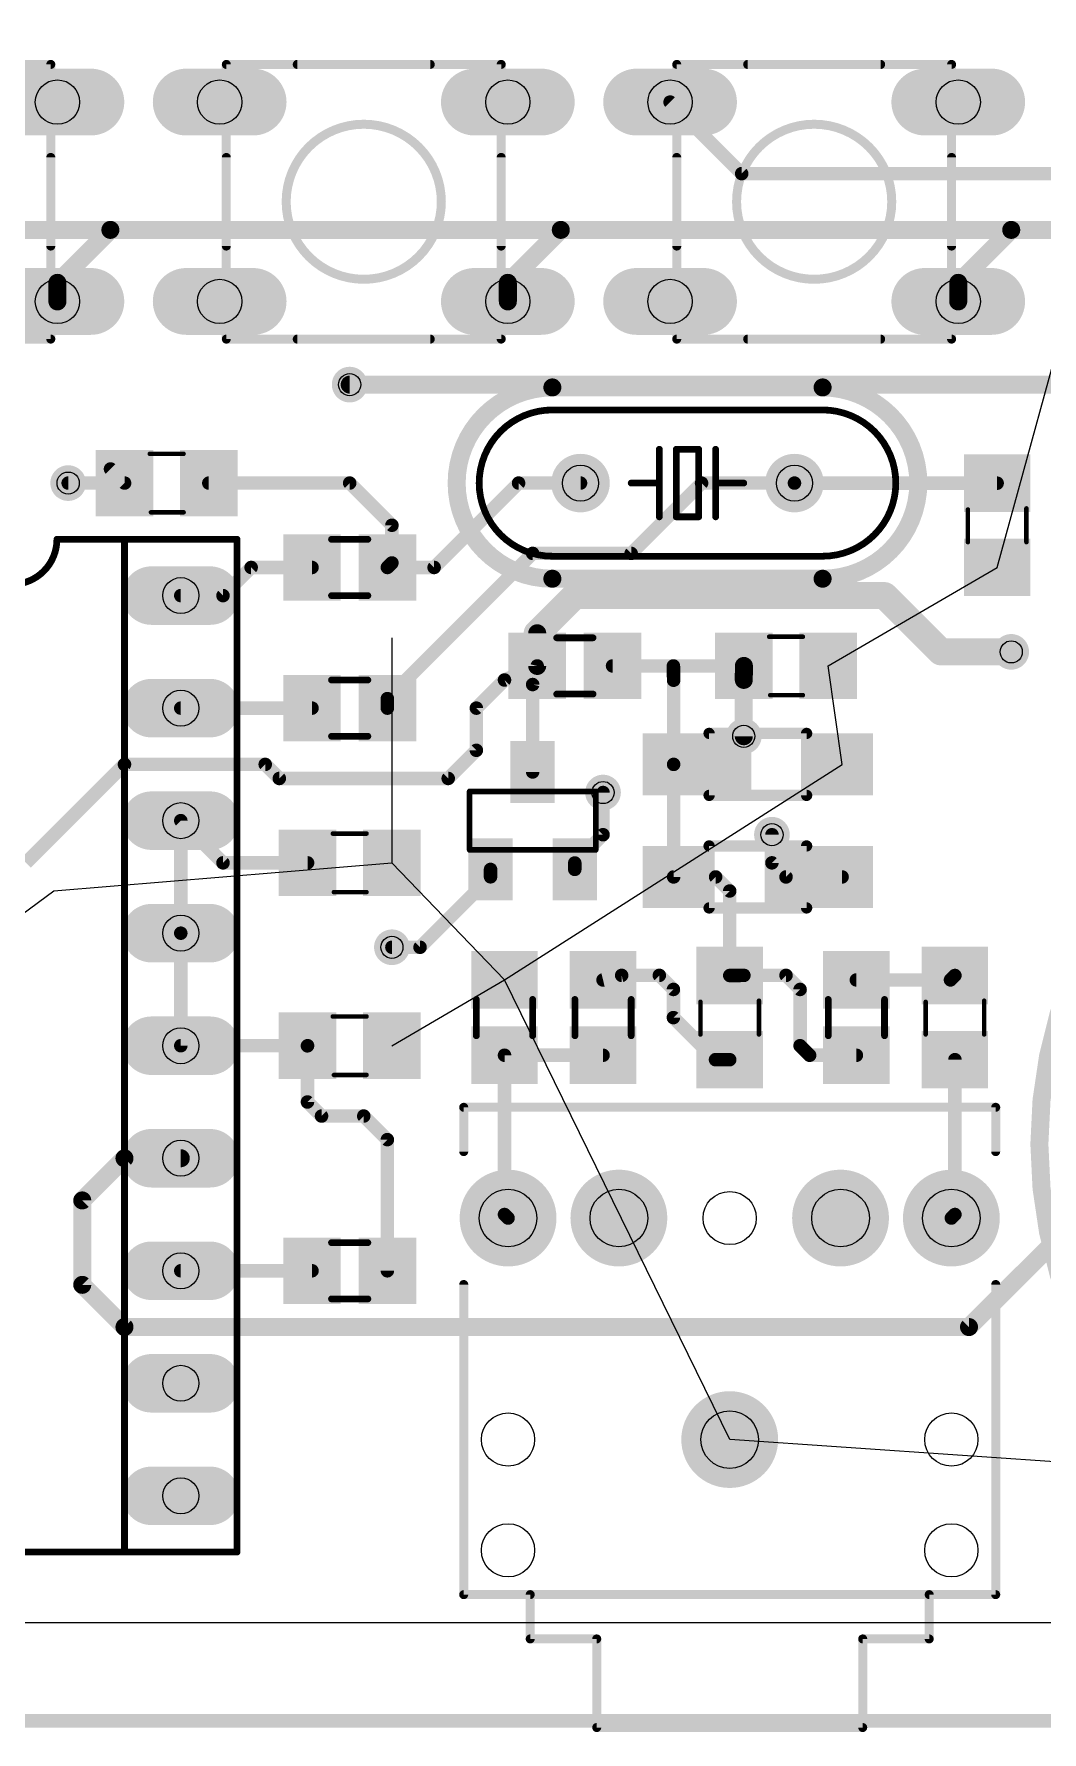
# Model space of a CAD drawing. Extents: x -8 to 108, y -2 to 140.
# Drawn here: x 19.87 to 42.6, y -2.47 to 35.85 of the extents above; entities that cross this region are included whole.
import ezdxf

# ---------------------------------------------------------------- set-up
doc = ezdxf.new("R2010")
doc.units = 0
for name, color, linetype in [('1', 22, 'CONTINUOUS'), ('17', 82, 'CONTINUOUS'), ('18', 82, 'CONTINUOUS'), ('19', 53, 'CONTINUOUS'), ('20', 7, 'CONTINUOUS'), ('21', 253, 'CONTINUOUS'), ('44', 253, 'CONTINUOUS'), ('51', 253, 'CONTINUOUS')]:
    doc.layers.add(name, color=color, linetype=linetype)

# ---------------------------------------------------------------- blocks, each defined once
blk = doc.blocks.new('RECT')
blk.add_solid([(-0.5, -0.5), (0.5, -0.5), (-0.5, 0.5), (0.5, 0.5)])
blk = doc.blocks.new('ROUNDP')
at = {"const_width": 0.5}
blk.add_lwpolyline([(0, -0.25, 1), (0, 0.25, 1), (0, -0.25)], format="xyb", dxfattribs=at)
blk = doc.blocks.new('LONGP100')
at = {"const_width": 1}
blk.add_lwpolyline([(-0.5, 0), (0.5, 0)], dxfattribs=at)
at = {"const_width": 0.5}
for points in [[(-0.5, 0.25, 1), (-0.5, -0.25)], [(0.5, -0.25, 1), (0.5, 0.25)]]:
    blk.add_lwpolyline(points, format="xyb", dxfattribs=at)
blk = doc.blocks.new('ROUNDV')
at = {"const_width": 0.5}
blk.add_lwpolyline([(0, -0.25, 1), (0, 0.25, 1), (0, -0.25)], format="xyb", dxfattribs=at)

msp = doc.modelspace()

# ---------------------------------------------------------------- linework, layer by layer
at = {"layer": '1'}
for points, const_width in [([(35.83, 32.7025), (34.215, 34.3175)], 0.3048), ([(62.865, 32.7025), (35.83, 32.7025)], 0.3048), ([(21.59, 31.4325), (11.85, 31.4325)], 0.4064), ([(20.395, 30.2375), (21.59, 31.4325)], 0.4064), ([(31.75, 31.4325), (21.59, 31.4325)], 0.4064), ([(30.555, 30.2375), (31.75, 31.4325)], 0.4064), ([(41.91, 31.4325), (31.75, 31.4325)], 0.4064), ([(40.715, 30.2375), (41.91, 31.4325)], 0.4064), ([(49.53, 31.4325), (41.91, 31.4325)], 0.4064), ([(20.395, 29.8175), (20.395, 30.2375)], 0.4064), ([(30.555, 29.8175), (30.555, 30.2375)], 0.4064), ([(40.715, 29.8175), (40.715, 30.2375)], 0.4064), ([(26.9875, 27.94), (46.6725, 27.94)], 0.4064), ([(21.5925, 26.035), (21.91, 25.7175)], 0.3048), ([(20.6375, 25.7175), (21.91, 25.7175)], 0.3048), ([(23.81, 25.7175), (26.9875, 25.7175)], 0.3048), ([(26.9875, 25.7175), (27.94, 24.765)], 0.3048), ([(28.8925, 23.8125), (30.7975, 25.7175)], 0.3048), ([(30.7975, 25.7175), (32.1945, 25.7175)], 0.3048), ([(33.3375, 24.13), (34.925, 25.7175)], 0.3048), ([(34.925, 25.7175), (37.0205, 25.7175)], 0.3048), ([(37.0205, 25.7175), (41.5925, 25.715)], 0.3048), ([(27.94, 24.765), (27.94, 23.915)], 0.3048), ([(27.8375, 20.8525), (31.115, 24.13)], 0.3048), ([(31.115, 24.13), (33.3375, 24.13)], 0.3048), ([(24.13, 23.1775), (24.765, 23.8125)], 0.3048), ([(24.765, 23.8125), (26.1375, 23.8125)], 0.3048), ([(27.94, 23.915), (27.8375, 23.8125)], 0.3048), ([(27.8375, 23.8125), (28.8925, 23.8125)], 0.3048), ([(32.0675, 23.1775), (31.2175, 22.3275)], 0.6096), ([(39.0525, 23.1775), (32.0675, 23.1775)], 0.6096), ([(40.3225, 21.9075), (39.0525, 23.1775)], 0.6096), ([(23.1775, 23.1775), (24.13, 23.1775)], 0.3048), ([(31.2175, 21.59), (31.2175, 22.3275)], 0.4064), ([(41.91, 21.9075), (40.3225, 21.9075)], 0.6096), ([(31.2175, 21.59), (30.48, 21.2725)], 0.3048), ([(31.115, 21.17), (31.2175, 21.59)], 0.3048), ([(32.9175, 21.59), (34.29, 21.59)], 0.3048), ([(34.29, 21.59), (35.88, 21.59)], 0.3048), ([(34.295, 21.2675), (34.29, 21.59)], 0.3048), ([(35.8775, 21.275), (35.88, 21.59)], 0.4064), ([(35.8775, 20.0025), (35.8775, 21.275)], 0.4064), ([(30.48, 21.2725), (29.845, 20.6375)], 0.3048), ([(31.115, 19.1975), (31.115, 21.17)], 0.3048), ([(34.295, 19.3675), (34.295, 21.2675)], 0.3048), ([(23.1775, 20.6375), (26.1375, 20.6375)], 0.3048), ([(27.8375, 20.6375), (27.8375, 20.8525)], 0.3048), ([(29.845, 20.6375), (29.845, 19.685)], 0.3048), ([(29.845, 19.685), (29.21, 19.05)], 0.3048), ([(21.9075, 19.3675), (19.685, 17.145)], 0.3048), ([(25.0825, 19.3675), (21.9075, 19.3675)], 0.3048), ([(25.4, 19.05), (25.0825, 19.3675)], 0.3048), ([(29.21, 19.05), (25.4, 19.05)], 0.3048), ([(34.295, 19.3675), (34.295, 16.8275)], 0.3048), ([(32.7025, 17.78), (32.7025, 18.7325)], 0.3048), ([(24.13, 17.145), (23.1775, 18.0975)], 0.3048), ([(23.1775, 18.0975), (23.1775, 15.5575)], 0.3048), ([(32.065, 17.1425), (32.7025, 17.78)], 0.3048), ([(36.5125, 17.78), (36.5125, 17.145)], 0.3048), ([(26.0375, 17.145), (24.13, 17.145)], 0.3048), ([(32.065, 16.9975), (32.065, 17.1425)], 0.3048), ([(36.5125, 17.145), (36.83, 16.8275)], 0.3048), ([(30.165, 16.83), (28.575, 15.24)], 0.3048), ([(30.165, 16.9975), (30.165, 16.83)], 0.3048), ([(35.2425, 16.8275), (34.295, 16.8275)], 0.3048), ([(35.56, 16.51), (35.2425, 16.8275)], 0.3048), ([(36.83, 16.8275), (38.095, 16.8275)], 0.3048), ([(35.56, 14.6025), (35.56, 16.51)], 0.3048), ([(23.1775, 15.5575), (23.1775, 13.0175)], 0.3048), ([(28.575, 15.24), (27.94, 15.24)], 0.3048), ([(33.1225, 14.605), (32.7025, 14.5025)], 0.3048), ([(33.9725, 14.605), (33.1225, 14.605)], 0.3048), ([(34.29, 14.2875), (33.9725, 14.605)], 0.3048), ([(35.88, 14.605), (35.56, 14.6025)], 0.3048), ([(36.83, 14.605), (35.88, 14.605)], 0.3048), ([(37.1475, 14.2875), (36.83, 14.605)], 0.3048), ([(38.4175, 14.5025), (40.54, 14.5025)], 0.3048), ([(40.54, 14.5025), (40.64, 14.6025)], 0.3048), ([(34.29, 13.6525), (34.29, 14.2875)], 0.3048), ([(37.1475, 13.0175), (37.1475, 14.2875)], 0.3048), ([(35.24, 12.7025), (34.29, 13.6525)], 0.3048), ([(23.1775, 13.0175), (26.0375, 13.0175)], 0.3048), ([(26.035, 13.015), (26.0375, 13.0175)], 0.3048), ([(26.035, 11.7475), (26.035, 13.015)], 0.3048), ([(37.3625, 12.8025), (37.1475, 13.0175)], 0.3048), ([(30.48, 12.8025), (30.48, 9.2075)], 0.3048), ([(30.48, 12.8025), (32.7025, 12.8025)], 0.3048), ([(35.56, 12.7025), (35.24, 12.7025)], 0.3048), ([(38.4175, 12.8025), (37.3625, 12.8025)], 0.3048), ([(40.64, 12.7025), (40.64, 9.2075)], 0.3048), ([(26.3525, 11.43), (26.035, 11.7475)], 0.3048), ([(27.305, 11.43), (26.3525, 11.43)], 0.3048), ([(27.8375, 10.8975), (27.305, 11.43)], 0.3048), ([(27.8375, 7.9375), (27.8375, 10.8975)], 0.3048), ([(21.9075, 10.4775), (20.955, 9.525)], 0.4064), ([(23.1775, 10.4775), (21.9075, 10.4775)], 0.4064), ([(20.955, 9.525), (20.955, 7.62)], 0.4064), ([(30.48, 9.2075), (30.56, 9.1275)], 0.3048), ([(40.64, 9.2075), (40.56, 9.1275)], 0.3048), ([(40.9575, 6.6675), (43.18, 8.89)], 0.4064), ([(23.1775, 7.9375), (26.1375, 7.9375)], 0.3048), ([(20.955, 7.62), (21.9075, 6.6675)], 0.4064), ([(21.9075, 6.6675), (40.9575, 6.6675)], 0.4064), ([(107.95, -2.2225), (-1.5875, -2.2225)], 0.3048)]:
    msp.add_lwpolyline(points, dxfattribs=dict(at, const_width=const_width))
for points, const_width in [([(34.2689, 34.3714, 1), (34.1611, 34.2636)], 0.1524), ([(35.83, 32.7787, 1), (35.83, 32.6263)], 0.1524), ([(35.7761, 32.6486, 1), (35.8839, 32.7564)], 0.1524), ([(21.59, 31.5341, 1), (21.59, 31.3309)], 0.2032), ([(21.6618, 31.3607, 1), (21.5182, 31.5043)], 0.2032), ([(21.59, 31.3309, 1), (21.59, 31.5341)], 0.2032), ([(31.75, 31.5341, 1), (31.75, 31.3309)], 0.2032), ([(31.8218, 31.3607, 1), (31.6782, 31.5043)], 0.2032), ([(31.75, 31.3309, 1), (31.75, 31.5341)], 0.2032), ([(41.91, 31.5341, 1), (41.91, 31.3309)], 0.2032), ([(41.9818, 31.3607, 1), (41.8382, 31.5043)], 0.2032), ([(41.91, 31.3309, 1), (41.91, 31.5341)], 0.2032), ([(20.4966, 30.2375, 1), (20.2934, 30.2375)], 0.2032), ([(20.3232, 30.3093, 1), (20.4668, 30.1657)], 0.2032), ([(30.6566, 30.2375, 1), (30.4534, 30.2375)], 0.2032), ([(30.4832, 30.3093, 1), (30.6268, 30.1657)], 0.2032), ([(40.8166, 30.2375, 1), (40.6134, 30.2375)], 0.2032), ([(40.6432, 30.3093, 1), (40.7868, 30.1657)], 0.2032), ([(20.2934, 29.8175, 1), (20.4966, 29.8175)], 0.2032), ([(30.4534, 29.8175, 1), (30.6566, 29.8175)], 0.2032), ([(40.6134, 29.8175, 1), (40.8166, 29.8175)], 0.2032), ([(26.9875, 28.0416, 1), (26.9875, 27.8384)], 0.2032), ([(21.6464, 26.0889, 1), (21.5386, 25.9811)], 0.1524), ([(20.6375, 25.7937, 1), (20.6375, 25.6413)], 0.1524), ([(21.8561, 25.6636, 1), (21.9639, 25.7714)], 0.1524), ([(21.91, 25.6413, 1), (21.91, 25.7937)], 0.1524), ([(23.81, 25.7937, 1), (23.81, 25.6413)], 0.1524), ([(27.0414, 25.7714, 1), (26.9336, 25.6636)], 0.1524), ([(26.9875, 25.6413, 1), (26.9875, 25.7937)], 0.1524), ([(30.7975, 25.7937, 1), (30.7975, 25.6413)], 0.1524), ([(30.8514, 25.6636, 1), (30.7436, 25.7714)], 0.1524), ([(32.1945, 25.6413, 1), (32.1945, 25.7937)], 0.1524), ([(34.925, 25.7937, 1), (34.925, 25.6413)], 0.1524), ([(34.9789, 25.6636, 1), (34.8711, 25.7714)], 0.1524), ([(37.0205, 25.7937, 1), (37.0205, 25.6413)], 0.1524), ([(37.0205, 25.6413, 1), (37.0205, 25.7937)], 0.1524), ([(41.5925, 25.6388, 1), (41.5925, 25.7912)], 0.1524), ([(28.0162, 24.765, 1), (27.8638, 24.765)], 0.1524), ([(27.8861, 24.7111, 1), (27.9939, 24.8189)], 0.1524), ([(31.115, 24.2062, 1), (31.115, 24.0538)], 0.1524), ([(31.1689, 24.0761, 1), (31.0611, 24.1839)], 0.1524), ([(33.2836, 24.1839, 1), (33.3914, 24.0761)], 0.1524), ([(33.3375, 24.0538, 1), (33.3375, 24.2062)], 0.1524), ([(24.765, 23.8887, 1), (24.765, 23.7363)], 0.1524), ([(24.8189, 23.7586, 1), (24.7111, 23.8664)], 0.1524), ([(26.1375, 23.7363, 1), (26.1375, 23.8887)], 0.1524), ([(27.8375, 23.8887, 1), (27.8375, 23.7363)], 0.1524), ([(27.7836, 23.8664, 1), (27.8914, 23.7586)], 0.1524), ([(27.8638, 23.915, 1), (28.0162, 23.915)], 0.1524), ([(27.9939, 23.8611, 1), (27.8861, 23.9689)], 0.1524), ([(28.8386, 23.8664, 1), (28.9464, 23.7586)], 0.1524), ([(28.8925, 23.7363, 1), (28.8925, 23.8887)], 0.1524), ([(32.0675, 23.3299, 1), (32.0675, 23.0251)], 0.3048), ([(32.1753, 23.0697, 1), (31.9597, 23.2853)], 0.3048), ([(39.1603, 23.2853, 1), (38.9447, 23.0697)], 0.3048), ([(39.0525, 23.0251, 1), (39.0525, 23.3299)], 0.3048), ([(23.1775, 23.2537, 1), (23.1775, 23.1013)], 0.1524), ([(24.0761, 23.2314, 1), (24.1839, 23.1236)], 0.1524), ([(24.13, 23.1013, 1), (24.13, 23.2537)], 0.1524), ([(31.1097, 22.4353, 1), (31.3253, 22.2197)], 0.3048), ([(31.3191, 22.3275, 1), (31.1159, 22.3275)], 0.2032), ([(40.3225, 22.0599, 1), (40.3225, 21.7551)], 0.3048), ([(40.2147, 21.7997, 1), (40.4303, 22.0153)], 0.3048), ([(41.91, 21.7551, 1), (41.91, 22.0599)], 0.3048), ([(31.1159, 21.59, 1), (31.3191, 21.59)], 0.2032), ([(31.2915, 21.5719, 1), (31.1435, 21.6081)], 0.1524), ([(31.2476, 21.52, 1), (31.1874, 21.66)], 0.1524), ([(32.9175, 21.6662, 1), (32.9175, 21.5138)], 0.1524), ([(34.29, 21.6662, 1), (34.29, 21.5138)], 0.1524), ([(34.3662, 21.5912, 1), (34.2138, 21.5888)], 0.1524), ([(34.29, 21.5138, 1), (34.29, 21.6662)], 0.1524), ([(35.9791, 21.275, 1), (35.7759, 21.275)], 0.2032), ([(35.9816, 21.5892, 1), (35.7784, 21.5908)], 0.2032), ([(35.88, 21.5138, 1), (35.88, 21.6662)], 0.1524), ([(30.4499, 21.3425, 1), (30.5101, 21.2025)], 0.1524), ([(30.5339, 21.2186, 1), (30.4261, 21.3264)], 0.1524), ([(31.1912, 21.17, 1), (31.0388, 21.17)], 0.1524), ([(31.041, 21.1881, 1), (31.189, 21.1519)], 0.1524), ([(34.3712, 21.2675, 1), (34.2188, 21.2675)], 0.1524), ([(34.2188, 21.2663, 1), (34.3712, 21.2687)], 0.1524), ([(35.7759, 21.2758, 1), (35.9791, 21.2742)], 0.2032), ([(23.1775, 20.7137, 1), (23.1775, 20.5613)], 0.1524), ([(26.1375, 20.5613, 1), (26.1375, 20.7137)], 0.1524), ([(27.9137, 20.8525, 1), (27.7613, 20.8525)], 0.1524), ([(27.7836, 20.9064, 1), (27.8914, 20.7986)], 0.1524), ([(27.7613, 20.6375, 1), (27.9137, 20.6375)], 0.1524), ([(29.9212, 20.6375, 1), (29.7688, 20.6375)], 0.1524), ([(29.7911, 20.6914, 1), (29.8989, 20.5836)], 0.1524), ([(35.7759, 20.0025, 1), (35.9791, 20.0025)], 0.2032), ([(29.7688, 19.685, 1), (29.9212, 19.685)], 0.1524), ([(29.8989, 19.6311, 1), (29.7911, 19.7389)], 0.1524), ([(21.9075, 19.4437, 1), (21.9075, 19.2913)], 0.1524), ([(21.9614, 19.3136, 1), (21.8536, 19.4214)], 0.1524), ([(25.1364, 19.4214, 1), (25.0286, 19.3136)], 0.1524), ([(25.0825, 19.2913, 1), (25.0825, 19.4437)], 0.1524), ([(25.4, 19.1262, 1), (25.4, 18.9738)], 0.1524), ([(25.3461, 18.9961, 1), (25.4539, 19.1039)], 0.1524), ([(29.1561, 19.1039, 1), (29.2639, 18.9961)], 0.1524), ([(29.21, 18.9738, 1), (29.21, 19.1262)], 0.1524), ([(31.0388, 19.1975, 1), (31.1912, 19.1975)], 0.1524), ([(34.3712, 19.3675, 1), (34.2188, 19.3675)], 0.1524), ([(34.2188, 19.3675, 1), (34.3712, 19.3675)], 0.1524), ([(32.7787, 18.7325, 1), (32.6263, 18.7325)], 0.1524), ([(23.2314, 18.1514, 1), (23.1236, 18.0436)], 0.1524), ([(23.2537, 18.0975, 1), (23.1013, 18.0975)], 0.1524), ([(32.6263, 17.78, 1), (32.7787, 17.78)], 0.1524), ([(32.7564, 17.7261, 1), (32.6486, 17.8339)], 0.1524), ([(36.5887, 17.78, 1), (36.4363, 17.78)], 0.1524), ([(24.13, 17.2212, 1), (24.13, 17.0688)], 0.1524), ([(24.0761, 17.0911, 1), (24.1839, 17.1989)], 0.1524), ([(26.0375, 17.0688, 1), (26.0375, 17.2212)], 0.1524), ([(32.1412, 17.1425, 1), (31.9888, 17.1425)], 0.1524), ([(32.0111, 17.1964, 1), (32.1189, 17.0886)], 0.1524), ([(36.5664, 17.1989, 1), (36.4586, 17.0911)], 0.1524), ([(30.2412, 16.9975, 1), (30.0888, 16.9975)], 0.1524), ([(30.0888, 16.83, 1), (30.2412, 16.83)], 0.1524), ([(30.2189, 16.7761, 1), (30.1111, 16.8839)], 0.1524), ([(31.9888, 16.9975, 1), (32.1412, 16.9975)], 0.1524), ([(34.295, 16.9037, 1), (34.295, 16.7513)], 0.1524), ([(34.2188, 16.8275, 1), (34.3712, 16.8275)], 0.1524), ([(35.2964, 16.8814, 1), (35.1886, 16.7736)], 0.1524), ([(35.2425, 16.7513, 1), (35.2425, 16.9037)], 0.1524), ([(36.4363, 17.145, 1), (36.5887, 17.145)], 0.1524), ([(36.83, 16.9037, 1), (36.83, 16.7513)], 0.1524), ([(36.7761, 16.7736, 1), (36.8839, 16.8814)], 0.1524), ([(38.095, 16.7513, 1), (38.095, 16.9037)], 0.1524), ([(35.6362, 16.51, 1), (35.4838, 16.51)], 0.1524), ([(35.5061, 16.4561, 1), (35.6139, 16.5639)], 0.1524), ([(23.2537, 15.5575, 1), (23.1013, 15.5575)], 0.1524), ([(23.1013, 15.5575, 1), (23.2537, 15.5575)], 0.1524), ([(27.94, 15.3162, 1), (27.94, 15.1638)], 0.1524), ([(28.5211, 15.2939, 1), (28.6289, 15.1861)], 0.1524), ([(28.575, 15.1638, 1), (28.575, 15.3162)], 0.1524), ([(32.6844, 14.5765, 1), (32.7206, 14.4285)], 0.1524), ([(33.1225, 14.6812, 1), (33.1225, 14.5288)], 0.1524), ([(33.1406, 14.531, 1), (33.1044, 14.679)], 0.1524), ([(34.0264, 14.6589, 1), (33.9186, 14.5511)], 0.1524), ([(33.9725, 14.5288, 1), (33.9725, 14.6812)], 0.1524), ([(35.5594, 14.6787, 1), (35.5606, 14.5263)], 0.1524), ([(35.4838, 14.6025, 1), (35.6362, 14.6025)], 0.1524), ([(35.88, 14.6812, 1), (35.88, 14.5288)], 0.1524), ([(35.8806, 14.5288, 1), (35.8794, 14.6812)], 0.1524), ([(36.8839, 14.6589, 1), (36.7761, 14.5511)], 0.1524), ([(36.83, 14.5288, 1), (36.83, 14.6812)], 0.1524), ([(38.4175, 14.5787, 1), (38.4175, 14.4263)], 0.1524), ([(40.4861, 14.5564, 1), (40.5939, 14.4486)], 0.1524), ([(40.54, 14.4263, 1), (40.54, 14.5787)], 0.1524), ([(40.6939, 14.5486, 1), (40.5861, 14.6564)], 0.1524), ([(34.3662, 14.2875, 1), (34.2138, 14.2875)], 0.1524), ([(34.2361, 14.2336, 1), (34.3439, 14.3414)], 0.1524), ([(37.2237, 14.2875, 1), (37.0713, 14.2875)], 0.1524), ([(37.0936, 14.2336, 1), (37.2014, 14.3414)], 0.1524), ([(34.3439, 13.7064, 1), (34.2361, 13.5986)], 0.1524), ([(34.2138, 13.6525, 1), (34.3662, 13.6525)], 0.1524), ([(23.1775, 13.0937, 1), (23.1775, 12.9413)], 0.1524), ([(23.1013, 13.0175, 1), (23.2537, 13.0175)], 0.1524), ([(26.1112, 13.015, 1), (25.9588, 13.015)], 0.1524), ([(25.9811, 13.0689, 1), (26.0889, 12.9611)], 0.1524), ([(26.0914, 12.9636, 1), (25.9836, 13.0714)], 0.1524), ([(26.0375, 12.9413, 1), (26.0375, 13.0937)], 0.1524), ([(37.2014, 13.0714, 1), (37.0936, 12.9636)], 0.1524), ([(37.0713, 13.0175, 1), (37.2237, 13.0175)], 0.1524), ([(30.5562, 12.8025, 1), (30.4038, 12.8025)], 0.1524), ([(30.48, 12.8787, 1), (30.48, 12.7263)], 0.1524), ([(32.7025, 12.7263, 1), (32.7025, 12.8787)], 0.1524), ([(35.24, 12.7787, 1), (35.24, 12.6263)], 0.1524), ([(35.1861, 12.6486, 1), (35.2939, 12.7564)], 0.1524), ([(35.56, 12.6263, 1), (35.56, 12.7787)], 0.1524), ([(37.3625, 12.8787, 1), (37.3625, 12.7263)], 0.1524), ([(37.3086, 12.7486, 1), (37.4164, 12.8564)], 0.1524), ([(38.4175, 12.7263, 1), (38.4175, 12.8787)], 0.1524), ([(40.7162, 12.7025, 1), (40.5638, 12.7025)], 0.1524), ([(26.0889, 11.8014, 1), (25.9811, 11.6936)], 0.1524), ([(25.9588, 11.7475, 1), (26.1112, 11.7475)], 0.1524), ([(26.3525, 11.5062, 1), (26.3525, 11.3538)], 0.1524), ([(26.2986, 11.3761, 1), (26.4064, 11.4839)], 0.1524), ([(27.3589, 11.4839, 1), (27.2511, 11.3761)], 0.1524), ([(27.305, 11.3538, 1), (27.305, 11.5062)], 0.1524), ([(27.9137, 10.8975, 1), (27.7613, 10.8975)], 0.1524), ([(27.7836, 10.8436, 1), (27.8914, 10.9514)], 0.1524), ([(21.9075, 10.5791, 1), (21.9075, 10.3759)], 0.2032), ([(21.9793, 10.4057, 1), (21.8357, 10.5493)], 0.2032), ([(23.1775, 10.3759, 1), (23.1775, 10.5791)], 0.2032), ([(21.0566, 9.525, 1), (20.8534, 9.525)], 0.2032), ([(20.8832, 9.5968, 1), (21.0268, 9.4532)], 0.2032), ([(30.5339, 9.2614, 1), (30.4261, 9.1536)], 0.1524), ([(30.4038, 9.2075, 1), (30.5562, 9.2075)], 0.1524), ([(30.5061, 9.0736, 1), (30.6139, 9.1814)], 0.1524), ([(40.5061, 9.1814, 1), (40.6139, 9.0736)], 0.1524), ([(40.5638, 9.2075, 1), (40.7162, 9.2075)], 0.1524), ([(40.6939, 9.1536, 1), (40.5861, 9.2614)], 0.1524), ([(23.1775, 8.0137, 1), (23.1775, 7.8613)], 0.1524), ([(26.1375, 7.8613, 1), (26.1375, 8.0137)], 0.1524), ([(20.8534, 7.62, 1), (21.0566, 7.62)], 0.2032), ([(21.0268, 7.6918, 1), (20.8832, 7.5482)], 0.2032), ([(27.7613, 7.9375, 1), (27.9137, 7.9375)], 0.1524), ([(21.9075, 6.7691, 1), (21.9075, 6.5659)], 0.2032), ([(21.8357, 6.5957, 1), (21.9793, 6.7393)], 0.2032), ([(40.8857, 6.7393, 1), (41.0293, 6.5957)], 0.2032), ([(40.9575, 6.5659, 1), (40.9575, 6.7691)], 0.2032)]:
    msp.add_lwpolyline(points, format="xyb", dxfattribs=dict(at, const_width=const_width))
at = {"layer": '19'}
for p, q in [((41.5925, 23.815), (53.975, 68.9991)), ((37.78, 21.59), (41.5925, 23.815)), ((27.9375, 22.225), (27.9375, 17.145)), ((38.095, 19.3675), (37.78, 21.59)), ((30.48, 14.5025), (38.095, 19.3675)), ((20.3175, 16.51), (27.9375, 17.145)), ((27.9375, 17.145), (30.48, 14.5025)), ((15.5575, 13.0175), (20.3175, 16.51)), ((27.9375, 13.0175), (30.48, 14.5025)), ((35.56, 4.1275), (30.48, 14.5025)), ((53.975, 2.8575), (35.56, 4.1275))]:
    msp.add_line(p, q, dxfattribs=at)
at = {"layer": '20'}
msp.add_line((0, 0), (105.41, 0), dxfattribs=at)
for centre in [(35.56, 9.1275), (30.56, 4.1275), (40.56, 4.1275), (30.56, 1.6275), (40.56, 1.6275)]:
    msp.add_circle(centre, 0.6, dxfattribs=at)
at = {"layer": '21'}
for points, const_width in [([(28.805, 35.1675), (25.805, 35.1675)], 0.2032), ([(38.965, 35.1675), (35.965, 35.1675)], 0.2032), ([(20.245, 31.0675), (20.245, 33.0675)], 0.2032), ([(24.205, 31.0675), (24.205, 33.0675)], 0.2032), ([(30.405, 31.0675), (30.405, 33.0675)], 0.2032), ([(34.365, 31.0675), (34.365, 33.0675)], 0.2032), ([(40.565, 31.0675), (40.565, 33.0675)], 0.2032), ([(28.805, 28.9675), (25.805, 28.9675)], 0.2032), ([(38.965, 28.9675), (35.965, 28.9675)], 0.2032), ([(37.6555, 27.8765), (31.5595, 27.8765)], 0.4064), ([(37.6555, 27.3685), (31.5595, 27.3685)], 0.1524), ([(33.9725, 25.7175), (33.9725, 26.4795)], 0.1524), ([(34.3535, 24.9555), (34.3535, 26.4795)], 0.1524), ([(34.3535, 26.4795), (34.8615, 26.4795)], 0.1524), ([(34.8615, 26.4795), (34.8615, 24.9555)], 0.1524), ([(35.2425, 25.7175), (35.2425, 26.4795)], 0.1524), ([(33.9725, 25.7175), (33.3375, 25.7175)], 0.1524), ([(33.9725, 24.9555), (33.9725, 25.7175)], 0.1524), ([(35.2425, 24.9555), (35.2425, 25.7175)], 0.1524), ([(35.2425, 25.7175), (35.8775, 25.7175)], 0.1524), ([(34.8615, 24.9555), (34.3535, 24.9555)], 0.1524), ([(21.9075, 24.4475), (20.3835, 24.4475)], 0.1524), ([(24.4475, 24.4475), (21.9075, 24.4475)], 0.1524), ([(21.9075, 24.4475), (21.9075, 1.5875)], 0.1524), ([(24.4475, 1.5875), (24.4475, 24.4475)], 0.1524), ([(31.5595, 24.0665), (37.6555, 24.0665)], 0.1524), ([(37.6555, 23.5585), (31.5595, 23.5585)], 0.4064), ([(29.56, 11.6275), (41.56, 11.6275)], 0.2032), ([(29.56, 11.6275), (29.56, 10.6275)], 0.2032), ([(41.56, 11.6275), (41.56, 10.6275)], 0.2032), ([(29.56, 0.6275), (29.56, 7.6275)], 0.2032), ([(41.56, 0.6275), (41.56, 7.6275)], 0.2032), ([(21.9075, 1.5875), (16.8275, 1.5875)], 0.1524), ([(24.4475, 1.5875), (21.9075, 1.5875)], 0.1524), ([(29.56, 0.6275), (41.56, 0.6275)], 0.2032)]:
    msp.add_lwpolyline(points, dxfattribs=dict(at, const_width=const_width))
for points, const_width in [([(25.805, 35.2183, 1), (25.805, 35.1167)], 0.1016), ([(28.805, 35.1167, 1), (28.805, 35.2183)], 0.1016), ([(35.965, 35.2183, 1), (35.965, 35.1167)], 0.1016), ([(38.965, 35.1167, 1), (38.965, 35.2183)], 0.1016), ([(27.305, 30.3175, 1), (27.305, 33.8175, 1), (27.305, 30.3175)], 0.2032), ([(37.465, 30.3175, 1), (37.465, 33.8175, 1), (37.465, 30.3175)], 0.2032), ([(20.2958, 33.0675, 1), (20.1942, 33.0675)], 0.1016), ([(24.2558, 33.0675, 1), (24.1542, 33.0675)], 0.1016), ([(30.4558, 33.0675, 1), (30.3542, 33.0675)], 0.1016), ([(34.4158, 33.0675, 1), (34.3142, 33.0675)], 0.1016), ([(40.6158, 33.0675, 1), (40.5142, 33.0675)], 0.1016), ([(20.1942, 31.0675, 1), (20.2958, 31.0675)], 0.1016), ([(24.1542, 31.0675, 1), (24.2558, 31.0675)], 0.1016), ([(30.3542, 31.0675, 1), (30.4558, 31.0675)], 0.1016), ([(34.3142, 31.0675, 1), (34.4158, 31.0675)], 0.1016), ([(40.5142, 31.0675, 1), (40.6158, 31.0675)], 0.1016), ([(25.805, 29.0183, 1), (25.805, 28.9167)], 0.1016), ([(28.805, 28.9167, 1), (28.805, 29.0183)], 0.1016), ([(35.965, 29.0183, 1), (35.965, 28.9167)], 0.1016), ([(38.965, 28.9167, 1), (38.965, 29.0183)], 0.1016), ([(31.5595, 27.8765, 1), (31.5595, 23.5585)], 0.4064), ([(31.5595, 27.9781, 1), (31.5595, 27.7749)], 0.2032), ([(31.5595, 27.7749, 1), (31.5595, 27.9781)], 0.2032), ([(37.6555, 23.5585, 1), (37.6555, 27.8765)], 0.4064), ([(37.6555, 27.9781, 1), (37.6555, 27.7749)], 0.2032), ([(37.6555, 27.7749, 1), (37.6555, 27.9781)], 0.2032), ([(31.5595, 27.3685, 1), (31.5595, 24.0665)], 0.1524), ([(31.5595, 27.4066, 1), (31.5595, 27.3304)], 0.0762), ([(31.5595, 27.3304, 1), (31.5595, 27.4066)], 0.0762), ([(37.6555, 24.0665, 1), (37.6555, 27.3685)], 0.1524), ([(37.6555, 27.4066, 1), (37.6555, 27.3304)], 0.0762), ([(37.6555, 27.3304, 1), (37.6555, 27.4066)], 0.0762), ([(34.0106, 26.4795, 1), (33.9344, 26.4795)], 0.0762), ([(34.3916, 26.4795, 1), (34.3154, 26.4795)], 0.0762), ([(34.3535, 26.5176, 1), (34.3535, 26.4414)], 0.0762), ([(34.8996, 26.4795, 1), (34.8234, 26.4795)], 0.0762), ([(34.8615, 26.4414, 1), (34.8615, 26.5176)], 0.0762), ([(35.2806, 26.4795, 1), (35.2044, 26.4795)], 0.0762), ([(33.3375, 25.7556, 1), (33.3375, 25.6794)], 0.0762), ([(34.0106, 25.7175, 1), (33.9344, 25.7175)], 0.0762), ([(33.9344, 25.7175, 1), (34.0106, 25.7175)], 0.0762), ([(33.9725, 25.6794, 1), (33.9725, 25.7556)], 0.0762), ([(35.2806, 25.7175, 1), (35.2044, 25.7175)], 0.0762), ([(35.2425, 25.7556, 1), (35.2425, 25.6794)], 0.0762), ([(35.2044, 25.7175, 1), (35.2806, 25.7175)], 0.0762), ([(35.8775, 25.6794, 1), (35.8775, 25.7556)], 0.0762), ([(33.9344, 24.9555, 1), (34.0106, 24.9555)], 0.0762), ([(34.3535, 24.9936, 1), (34.3535, 24.9174)], 0.0762), ([(34.3154, 24.9555, 1), (34.3916, 24.9555)], 0.0762), ([(34.8234, 24.9555, 1), (34.8996, 24.9555)], 0.0762), ([(34.8615, 24.9174, 1), (34.8615, 24.9936)], 0.0762), ([(35.2044, 24.9555, 1), (35.2806, 24.9555)], 0.0762), ([(18.3515, 24.4475, 1), (20.3835, 24.4475)], 0.1524), ([(20.4216, 24.4475, 1), (20.3454, 24.4475)], 0.0762), ([(20.3835, 24.4856, 1), (20.3835, 24.4094)], 0.0762), ([(21.9075, 24.4856, 1), (21.9075, 24.4094)], 0.0762), ([(21.9456, 24.4475, 1), (21.8694, 24.4475)], 0.0762), ([(21.9075, 24.4094, 1), (21.9075, 24.4856)], 0.0762), ([(24.4856, 24.4475, 1), (24.4094, 24.4475)], 0.0762), ([(24.4475, 24.4094, 1), (24.4475, 24.4856)], 0.0762), ([(31.5595, 24.1046, 1), (31.5595, 24.0284)], 0.0762), ([(31.5595, 24.0284, 1), (31.5595, 24.1046)], 0.0762), ([(37.6555, 24.1046, 1), (37.6555, 24.0284)], 0.0762), ([(37.6555, 24.0284, 1), (37.6555, 24.1046)], 0.0762), ([(31.5595, 23.6601, 1), (31.5595, 23.4569)], 0.2032), ([(31.5595, 23.4569, 1), (31.5595, 23.6601)], 0.2032), ([(37.6555, 23.6601, 1), (37.6555, 23.4569)], 0.2032), ([(37.6555, 23.4569, 1), (37.6555, 23.6601)], 0.2032), ([(52.705, 0.635, 1), (52.705, 20.955, 1), (52.705, 0.635)], 0.4064), ([(29.56, 11.6783, 1), (29.56, 11.5767)], 0.1016), ([(29.6108, 11.6275, 1), (29.5092, 11.6275)], 0.1016), ([(41.6108, 11.6275, 1), (41.5092, 11.6275)], 0.1016), ([(41.56, 11.5767, 1), (41.56, 11.6783)], 0.1016), ([(29.5092, 10.6275, 1), (29.6108, 10.6275)], 0.1016), ([(41.5092, 10.6275, 1), (41.6108, 10.6275)], 0.1016), ([(29.6108, 7.6275, 1), (29.5092, 7.6275)], 0.1016), ([(41.6108, 7.6275, 1), (41.5092, 7.6275)], 0.1016), ([(21.9075, 1.6256, 1), (21.9075, 1.5494)], 0.0762), ([(21.8694, 1.5875, 1), (21.9456, 1.5875)], 0.0762), ([(21.9075, 1.5494, 1), (21.9075, 1.6256)], 0.0762), ([(24.4094, 1.5875, 1), (24.4856, 1.5875)], 0.0762), ([(24.4475, 1.5494, 1), (24.4475, 1.6256)], 0.0762), ([(29.56, 0.6783, 1), (29.56, 0.5767)], 0.1016), ([(29.5092, 0.6275, 1), (29.6108, 0.6275)], 0.1016), ([(41.5092, 0.6275, 1), (41.6108, 0.6275)], 0.1016), ([(41.56, 0.5767, 1), (41.56, 0.6783)], 0.1016)]:
    msp.add_lwpolyline(points, format="xyb", dxfattribs=dict(at, const_width=const_width))
at = {"layer": '44'}
for centre, radius in [((20.395, 34.3175), 0.5), ((24.055, 34.3175), 0.5), ((30.555, 34.3175), 0.5), ((34.215, 34.3175), 0.5), ((40.715, 34.3175), 0.5), ((20.395, 29.8175), 0.5), ((24.055, 29.8175), 0.5), ((30.555, 29.8175), 0.5), ((34.215, 29.8175), 0.5), ((40.715, 29.8175), 0.5), ((26.9875, 27.94), 0.25), ((32.1945, 25.7175), 0.4064), ((37.0205, 25.7175), 0.4064), ((20.6375, 25.7175), 0.25), ((23.1775, 23.1775), 0.4064), ((41.91, 21.9075), 0.25), ((23.1775, 20.6375), 0.4064), ((35.8775, 20.0025), 0.25), ((32.7025, 18.7325), 0.25), ((23.1775, 18.0975), 0.4064), ((36.5125, 17.78), 0.25), ((23.1775, 15.5575), 0.4064), ((27.94, 15.24), 0.25), ((23.1775, 13.0175), 0.4064), ((23.1775, 10.4775), 0.4064), ((30.56, 9.1275), 0.65), ((33.06, 9.1275), 0.65), ((38.06, 9.1275), 0.65), ((40.56, 9.1275), 0.65), ((23.1775, 7.9375), 0.4064), ((23.1775, 5.3975), 0.4064), ((35.56, 4.1275), 0.65), ((23.1775, 2.8575), 0.4064)]:
    msp.add_circle(centre, radius, dxfattribs=at)
at = {"layer": '51'}
for points, const_width in [([(14.045, 35.1675), (20.245, 35.1675)], 0.2032), ([(20.245, 35.1675), (20.245, 28.9675)], 0.2032), ([(24.205, 35.1675), (30.405, 35.1675)], 0.2032), ([(24.205, 28.9675), (24.205, 35.1675)], 0.2032), ([(30.405, 35.1675), (30.405, 28.9675)], 0.2032), ([(34.365, 35.1675), (40.565, 35.1675)], 0.2032), ([(34.365, 28.9675), (34.365, 35.1675)], 0.2032), ([(40.565, 35.1675), (40.565, 28.9675)], 0.2032), ([(20.245, 28.9675), (14.045, 28.9675)], 0.2032), ([(30.405, 28.9675), (24.205, 28.9675)], 0.2032), ([(40.565, 28.9675), (34.365, 28.9675)], 0.2032), ([(22.479, 26.3775), (23.241, 26.3775)], 0.1016), ([(22.504, 25.0575), (23.241, 25.0575)], 0.1016), ([(40.9325, 25.121), (40.9325, 24.384)], 0.1016), ([(42.2525, 25.146), (42.2525, 24.384)], 0.1016), ([(27.3975, 24.4475), (26.5775, 24.4475)], 0.1524), ([(27.3975, 23.1775), (26.5775, 23.1775)], 0.1524), ([(31.6575, 22.225), (32.4775, 22.225)], 0.1524), ([(36.449, 22.25), (37.211, 22.25)], 0.1016), ([(27.3975, 21.2725), (26.5775, 21.2725)], 0.1524), ([(31.6575, 20.955), (32.4775, 20.955)], 0.1524), ([(36.474, 20.93), (37.211, 20.93)], 0.1016), ([(27.3975, 20.0025), (26.5775, 20.0025)], 0.1524), ([(35.095, 20.0675), (37.295, 20.0675)], 0.254), ([(35.095, 18.6675), (35.095, 20.0675)], 0.254), ([(37.295, 20.0675), (37.295, 18.6675)], 0.254), ([(29.6926, 17.4371), (29.6926, 18.7579)], 0.127), ([(29.6926, 18.7579), (32.5374, 18.7579)], 0.127), ([(32.5374, 18.7579), (32.5374, 17.4371)], 0.127), ([(37.295, 18.6675), (35.095, 18.6675)], 0.254), ([(26.6065, 17.805), (27.3685, 17.805)], 0.1016), ([(35.095, 16.1275), (35.095, 17.5275)], 0.254), ([(35.095, 17.5275), (37.295, 17.5275)], 0.254), ([(37.295, 17.5275), (37.295, 16.1275)], 0.254), ([(32.5374, 17.4371), (29.6926, 17.4371)], 0.127), ([(26.6315, 16.485), (27.3685, 16.485)], 0.1016), ([(37.295, 16.1275), (35.095, 16.1275)], 0.254), ([(29.845, 13.2425), (29.845, 14.0625)], 0.1524), ([(31.115, 13.2425), (31.115, 14.0625)], 0.1524), ([(32.0675, 14.0625), (32.0675, 13.2425)], 0.1524), ([(33.3375, 14.0625), (33.3375, 13.2425)], 0.1524), ([(34.9, 14.0085), (34.9, 13.2715)], 0.1016), ([(36.22, 14.0335), (36.22, 13.2715)], 0.1016), ([(37.7825, 13.2425), (37.7825, 14.0625)], 0.1524), ([(39.0525, 13.2425), (39.0525, 14.0625)], 0.1524), ([(39.98, 14.0085), (39.98, 13.2715)], 0.1016), ([(41.3, 14.0335), (41.3, 13.2715)], 0.1016), ([(26.6065, 13.6775), (27.3685, 13.6775)], 0.1016), ([(26.6315, 12.3575), (27.3685, 12.3575)], 0.1016), ([(27.3975, 8.5725), (26.5775, 8.5725)], 0.1524), ([(27.3975, 7.3025), (26.5775, 7.3025)], 0.1524), ([(29.56, 0.6275), (31.06, 0.6275)], 0.2032), ([(31.06, -0.3725), (31.06, 0.6275)], 0.2032), ([(40.06, 0.6275), (41.56, 0.6275)], 0.2032), ([(40.06, -0.3725), (40.06, 0.6275)], 0.2032), ([(31.06, -0.3725), (32.56, -0.3725)], 0.2032), ([(32.56, -2.3725), (32.56, -0.3725)], 0.2032), ([(38.56, -0.3725), (40.06, -0.3725)], 0.2032), ([(38.56, -2.3725), (38.56, -0.3725)], 0.2032), ([(32.56, -2.3725), (38.56, -2.3725)], 0.2032)]:
    msp.add_lwpolyline(points, dxfattribs=dict(at, const_width=const_width))
for points, const_width in [([(20.2958, 35.1675, 1), (20.1942, 35.1675)], 0.1016), ([(20.245, 35.1167, 1), (20.245, 35.2183)], 0.1016), ([(24.205, 35.2183, 1), (24.205, 35.1167)], 0.1016), ([(24.2558, 35.1675, 1), (24.1542, 35.1675)], 0.1016), ([(30.4558, 35.1675, 1), (30.3542, 35.1675)], 0.1016), ([(30.405, 35.1167, 1), (30.405, 35.2183)], 0.1016), ([(34.365, 35.2183, 1), (34.365, 35.1167)], 0.1016), ([(34.4158, 35.1675, 1), (34.3142, 35.1675)], 0.1016), ([(40.6158, 35.1675, 1), (40.5142, 35.1675)], 0.1016), ([(40.565, 35.1167, 1), (40.565, 35.2183)], 0.1016), ([(27.305, 30.3175, 1), (27.305, 33.8175, 1), (27.305, 30.3175)], 0.2032), ([(37.465, 30.3175, 1), (37.465, 33.8175, 1), (37.465, 30.3175)], 0.2032), ([(20.1942, 28.9675, 1), (20.2958, 28.9675)], 0.1016), ([(20.245, 28.9167, 1), (20.245, 29.0183)], 0.1016), ([(24.205, 29.0183, 1), (24.205, 28.9167)], 0.1016), ([(24.1542, 28.9675, 1), (24.2558, 28.9675)], 0.1016), ([(30.3542, 28.9675, 1), (30.4558, 28.9675)], 0.1016), ([(30.405, 28.9167, 1), (30.405, 29.0183)], 0.1016), ([(34.365, 29.0183, 1), (34.365, 28.9167)], 0.1016), ([(34.3142, 28.9675, 1), (34.4158, 28.9675)], 0.1016), ([(40.5142, 28.9675, 1), (40.6158, 28.9675)], 0.1016), ([(40.565, 28.9167, 1), (40.565, 29.0183)], 0.1016), ([(22.479, 26.4029, 1), (22.479, 26.3521)], 0.0508), ([(23.241, 26.3521, 1), (23.241, 26.4029)], 0.0508), ([(22.504, 25.0829, 1), (22.504, 25.0321)], 0.0508), ([(23.241, 25.0321, 1), (23.241, 25.0829)], 0.0508), ([(40.9579, 25.121, 1), (40.9071, 25.121)], 0.0508), ([(42.2779, 25.146, 1), (42.2271, 25.146)], 0.0508), ([(26.5775, 24.4856, 1), (26.5775, 24.4094)], 0.0762), ([(27.3975, 24.4094, 1), (27.3975, 24.4856)], 0.0762), ([(40.9071, 24.384, 1), (40.9579, 24.384)], 0.0508), ([(42.2271, 24.384, 1), (42.2779, 24.384)], 0.0508), ([(26.5775, 23.2156, 1), (26.5775, 23.1394)], 0.0762), ([(27.3975, 23.1394, 1), (27.3975, 23.2156)], 0.0762), ([(31.6575, 22.2631, 1), (31.6575, 22.1869)], 0.0762), ([(32.4775, 22.1869, 1), (32.4775, 22.2631)], 0.0762), ([(36.449, 22.2754, 1), (36.449, 22.2246)], 0.0508), ([(37.211, 22.2246, 1), (37.211, 22.2754)], 0.0508), ([(26.5775, 21.3106, 1), (26.5775, 21.2344)], 0.0762), ([(27.3975, 21.2344, 1), (27.3975, 21.3106)], 0.0762), ([(31.6575, 20.9931, 1), (31.6575, 20.9169)], 0.0762), ([(32.4775, 20.9169, 1), (32.4775, 20.9931)], 0.0762), ([(36.474, 20.9554, 1), (36.474, 20.9046)], 0.0508), ([(37.211, 20.9046, 1), (37.211, 20.9554)], 0.0508), ([(26.5775, 20.0406, 1), (26.5775, 19.9644)], 0.0762), ([(27.3975, 19.9644, 1), (27.3975, 20.0406)], 0.0762), ([(35.095, 20.131, 1), (35.095, 20.004)], 0.127), ([(35.1585, 20.0675, 1), (35.0315, 20.0675)], 0.127), ([(37.3585, 20.0675, 1), (37.2315, 20.0675)], 0.127), ([(37.295, 20.004, 1), (37.295, 20.131)], 0.127), ([(29.6926, 18.7896, 1), (29.6926, 18.7262)], 0.0635), ([(29.7244, 18.7579, 1), (29.6609, 18.7579)], 0.0635), ([(32.5692, 18.7579, 1), (32.5056, 18.7579)], 0.0635), ([(32.5374, 18.7262, 1), (32.5374, 18.7896)], 0.0635), ([(35.095, 18.731, 1), (35.095, 18.604)], 0.127), ([(37.295, 18.604, 1), (37.295, 18.731)], 0.127), ([(35.0315, 18.6675, 1), (35.1585, 18.6675)], 0.127), ([(37.2315, 18.6675, 1), (37.3585, 18.6675)], 0.127), ([(26.6065, 17.8304, 1), (26.6065, 17.7796)], 0.0508), ([(27.3685, 17.7796, 1), (27.3685, 17.8304)], 0.0508), ([(35.1585, 17.5275, 1), (35.0315, 17.5275)], 0.127), ([(35.095, 17.591, 1), (35.095, 17.464)], 0.127), ([(37.3585, 17.5275, 1), (37.2315, 17.5275)], 0.127), ([(37.295, 17.464, 1), (37.295, 17.591)], 0.127), ([(29.6926, 17.4688, 1), (29.6926, 17.4054)], 0.0635), ([(29.6609, 17.4371, 1), (29.7244, 17.4371)], 0.0635), ([(32.5056, 17.4371, 1), (32.5692, 17.4371)], 0.0635), ([(32.5374, 17.4054, 1), (32.5374, 17.4688)], 0.0635), ([(26.6315, 16.5104, 1), (26.6315, 16.4596)], 0.0508), ([(27.3685, 16.4596, 1), (27.3685, 16.5104)], 0.0508), ([(35.095, 16.191, 1), (35.095, 16.064)], 0.127), ([(35.0315, 16.1275, 1), (35.1585, 16.1275)], 0.127), ([(37.2315, 16.1275, 1), (37.3585, 16.1275)], 0.127), ([(37.295, 16.064, 1), (37.295, 16.191)], 0.127), ([(29.8831, 14.0625, 1), (29.8069, 14.0625)], 0.0762), ([(31.1531, 14.0625, 1), (31.0769, 14.0625)], 0.0762), ([(32.1056, 14.0625, 1), (32.0294, 14.0625)], 0.0762), ([(33.3756, 14.0625, 1), (33.2994, 14.0625)], 0.0762), ([(34.9254, 14.0085, 1), (34.8746, 14.0085)], 0.0508), ([(36.2454, 14.0335, 1), (36.1946, 14.0335)], 0.0508), ([(37.8206, 14.0625, 1), (37.7444, 14.0625)], 0.0762), ([(39.0906, 14.0625, 1), (39.0144, 14.0625)], 0.0762), ([(40.0054, 14.0085, 1), (39.9546, 14.0085)], 0.0508), ([(41.3254, 14.0335, 1), (41.2746, 14.0335)], 0.0508), ([(26.6065, 13.7029, 1), (26.6065, 13.6521)], 0.0508), ([(27.3685, 13.6521, 1), (27.3685, 13.7029)], 0.0508), ([(29.8069, 13.2425, 1), (29.8831, 13.2425)], 0.0762), ([(31.0769, 13.2425, 1), (31.1531, 13.2425)], 0.0762), ([(32.0294, 13.2425, 1), (32.1056, 13.2425)], 0.0762), ([(33.2994, 13.2425, 1), (33.3756, 13.2425)], 0.0762), ([(34.8746, 13.2715, 1), (34.9254, 13.2715)], 0.0508), ([(36.1946, 13.2715, 1), (36.2454, 13.2715)], 0.0508), ([(37.7444, 13.2425, 1), (37.8206, 13.2425)], 0.0762), ([(39.0144, 13.2425, 1), (39.0906, 13.2425)], 0.0762), ([(39.9546, 13.2715, 1), (40.0054, 13.2715)], 0.0508), ([(41.2746, 13.2715, 1), (41.3254, 13.2715)], 0.0508), ([(26.6315, 12.3829, 1), (26.6315, 12.3321)], 0.0508), ([(27.3685, 12.3321, 1), (27.3685, 12.3829)], 0.0508), ([(26.5775, 8.6106, 1), (26.5775, 8.5344)], 0.0762), ([(27.3975, 8.5344, 1), (27.3975, 8.6106)], 0.0762), ([(26.5775, 7.3406, 1), (26.5775, 7.2644)], 0.0762), ([(27.3975, 7.2644, 1), (27.3975, 7.3406)], 0.0762), ([(29.56, 0.6783, 1), (29.56, 0.5767)], 0.1016), ([(31.1108, 0.6275, 1), (31.0092, 0.6275)], 0.1016), ([(31.06, 0.5767, 1), (31.06, 0.6783)], 0.1016), ([(40.06, 0.6783, 1), (40.06, 0.5767)], 0.1016), ([(40.1108, 0.6275, 1), (40.0092, 0.6275)], 0.1016), ([(41.56, 0.5767, 1), (41.56, 0.6783)], 0.1016), ([(31.06, -0.3217, 1), (31.06, -0.4233)], 0.1016), ([(31.0092, -0.3725, 1), (31.1108, -0.3725)], 0.1016), ([(32.6108, -0.3725, 1), (32.5092, -0.3725)], 0.1016), ([(32.56, -0.4233, 1), (32.56, -0.3217)], 0.1016), ([(38.56, -0.3217, 1), (38.56, -0.4233)], 0.1016), ([(38.6108, -0.3725, 1), (38.5092, -0.3725)], 0.1016), ([(40.0092, -0.3725, 1), (40.1108, -0.3725)], 0.1016), ([(40.06, -0.4233, 1), (40.06, -0.3217)], 0.1016), ([(32.56, -2.3217, 1), (32.56, -2.4233)], 0.1016), ([(38.56, -2.4233, 1), (38.56, -2.3217)], 0.1016), ([(32.5092, -2.3725, 1), (32.6108, -2.3725)], 0.1016), ([(38.5092, -2.3725, 1), (38.6108, -2.3725)], 0.1016)]:
    msp.add_lwpolyline(points, format="xyb", dxfattribs=dict(at, const_width=const_width))

# ---------------------------------------------------------------- block references
at = {"layer": '1'}
for p, xscale, yscale in [((21.91, 25.7175), 1.3, 1.5), ((23.81, 25.7175), 1.3, 1.5), ((31.2175, 21.59), 1.3, 1.5), ((32.9175, 21.59), 1.3, 1.5), ((35.88, 21.59), 1.3, 1.5), ((37.78, 21.59), 1.3, 1.5), ((34.295, 19.3675), 1.4, 1.4), ((38.095, 19.3675), 1.4, 1.4), ((26.0375, 17.145), 1.3, 1.5), ((27.9375, 17.145), 1.3, 1.5), ((26.0375, 13.0175), 1.3, 1.5), ((27.9375, 13.0175), 1.3, 1.5)]:
    msp.add_blockref('RECT', p, dxfattribs=dict(at, xscale=xscale, yscale=yscale))
for p, xscale, yscale, rotation in [((41.5925, 25.715), 1.3, 1.5, 270), ((26.1375, 23.8125), 1.3, 1.5, 180), ((27.8375, 23.8125), 1.3, 1.5, 180), ((41.5925, 23.815), 1.3, 1.5, 270), ((26.1375, 20.6375), 1.3, 1.5, 180), ((27.8375, 20.6375), 1.3, 1.5, 180), ((34.295, 16.8275), 1.4, 1.4, 180), ((38.095, 16.8275), 1.4, 1.4, 180), ((30.48, 14.5025), 1.3, 1.5, 90), ((32.7025, 14.5025), 1.3, 1.5, 270), ((35.56, 14.6025), 1.3, 1.5, 270), ((38.4175, 14.5025), 1.3, 1.5, 90), ((40.64, 14.6025), 1.3, 1.5, 270), ((30.48, 12.8025), 1.3, 1.5, 90), ((32.7025, 12.8025), 1.3, 1.5, 270), ((38.4175, 12.8025), 1.3, 1.5, 90), ((35.56, 12.7025), 1.3, 1.5, 270), ((40.64, 12.7025), 1.3, 1.5, 270), ((26.1375, 7.9375), 1.3, 1.5, 180), ((27.8375, 7.9375), 1.3, 1.5, 180)]:
    msp.add_blockref('RECT', p, dxfattribs=dict(at, xscale=xscale, yscale=yscale, rotation=rotation))
at = {"layer": '1', "yscale": 1.4}
for p in [(31.115, 19.1975), (30.165, 16.9975), (32.065, 16.9975)]:
    msp.add_blockref('RECT', p, dxfattribs=at)
at = {"layer": '17'}
for p, xscale, yscale in [((20.395, 34.3175), 1.508, 1.508), ((24.055, 34.3175), 1.508, 1.508), ((30.555, 34.3175), 1.508, 1.508), ((34.215, 34.3175), 1.508, 1.508), ((40.715, 34.3175), 1.508, 1.508), ((20.395, 29.8175), 1.508, 1.508), ((24.055, 29.8175), 1.508, 1.508), ((30.555, 29.8175), 1.508, 1.508), ((34.215, 29.8175), 1.508, 1.508), ((40.715, 29.8175), 1.508, 1.508), ((23.1775, 23.1775), 1.3208, 1.3208), ((23.1775, 20.6375), 1.3208, 1.3208), ((23.1775, 18.0975), 1.3208, 1.3208), ((23.1775, 15.5575), 1.3208, 1.3208), ((23.1775, 13.0175), 1.3208, 1.3208), ((23.1775, 10.4775), 1.3208, 1.3208), ((23.1775, 7.9375), 1.3208, 1.3208), ((23.1775, 5.3975), 1.3208, 1.3208), ((23.1775, 2.8575), 1.3208, 1.3208)]:
    msp.add_blockref('LONGP100', p, dxfattribs=dict(at, xscale=xscale, yscale=yscale))
for p, xscale, yscale, rotation in [((32.1945, 25.7175), 1.3208, 1.3208, 180), ((37.0205, 25.7175), 1.3208, 1.3208, 180), ((30.56, 9.1275), 2.1844, 2.1844, 90), ((33.06, 9.1275), 2.1844, 2.1844, 90), ((38.06, 9.1275), 2.1844, 2.1844, 90), ((40.56, 9.1275), 2.1844, 2.1844, 90), ((35.56, 4.1275), 2.1844, 2.1844, 90)]:
    msp.add_blockref('ROUNDP', p, dxfattribs=dict(at, xscale=xscale, yscale=yscale, rotation=rotation))
at = {"layer": '18', "xscale": 0.8048, "yscale": 0.8048}
for p in [(26.9875, 27.94), (20.6375, 25.7175), (41.91, 21.9075), (35.8775, 20.0025), (32.7025, 18.7325), (36.5125, 17.78), (27.94, 15.24)]:
    msp.add_blockref('ROUNDV', p, dxfattribs=at)
at = {"layer": '51'}
for p, xscale, yscale in [((22.1429, 25.7187), 0.7501, 1.4501), ((23.5907, 25.7187), 0.7501, 1.4501), ((31.3257, 21.5915), 0.65, 1.4), ((32.7989, 21.5915), 0.65, 1.4), ((36.1129, 21.5912), 0.7501, 1.4501), ((37.5607, 21.5912), 0.7501, 1.4501), ((35.595, 19.3925), 0.9, 1.35), ((34.62, 19.3425), 0.75, 0.85), ((37.77, 19.3425), 0.75, 0.85), ((31.115, 19.1008), 0.4572, 0.5842), ((26.2704, 17.1462), 0.7501, 1.4501), ((27.7182, 17.1462), 0.7501, 1.4501), ((30.1752, 17.0942), 0.4572, 0.5842), ((32.0548, 17.0942), 0.4572, 0.5842), ((26.2704, 13.0187), 0.7501, 1.4501), ((27.7182, 13.0187), 0.7501, 1.4501)]:
    msp.add_blockref('RECT', p, dxfattribs=dict(at, xscale=xscale, yscale=yscale))
for p, xscale, yscale, rotation in [((41.5937, 25.4822), 0.7501, 1.4501, 270), ((26.2561, 23.811), 0.65, 1.4, 180), ((27.7293, 23.811), 0.65, 1.4, 180), ((41.5937, 24.0343), 0.7501, 1.4501, 270), ((26.2561, 20.636), 0.65, 1.4, 180), ((27.7293, 20.636), 0.65, 1.4, 180), ((34.62, 16.8525), 0.75, 0.85, 180), ((36.795, 16.8025), 0.9, 1.35, 180), ((37.77, 16.8525), 0.75, 0.85, 180), ((30.4785, 14.3839), 0.65, 1.4, 90), ((32.704, 14.3943), 0.65, 1.4, 270), ((35.5612, 14.3697), 0.7501, 1.4501, 270), ((38.416, 14.3839), 0.65, 1.4, 90), ((40.6412, 14.3697), 0.7501, 1.4501, 270), ((30.4785, 12.9107), 0.65, 1.4, 90), ((32.704, 12.9211), 0.65, 1.4, 270), ((35.5612, 12.9219), 0.7501, 1.4501, 270), ((38.416, 12.9107), 0.65, 1.4, 90), ((40.6412, 12.9219), 0.7501, 1.4501, 270), ((26.2561, 7.936), 0.65, 1.4, 180), ((27.7293, 7.936), 0.65, 1.4, 180)]:
    msp.add_blockref('RECT', p, dxfattribs=dict(at, xscale=xscale, yscale=yscale, rotation=rotation))

doc.saveas('drawing.dxf')
